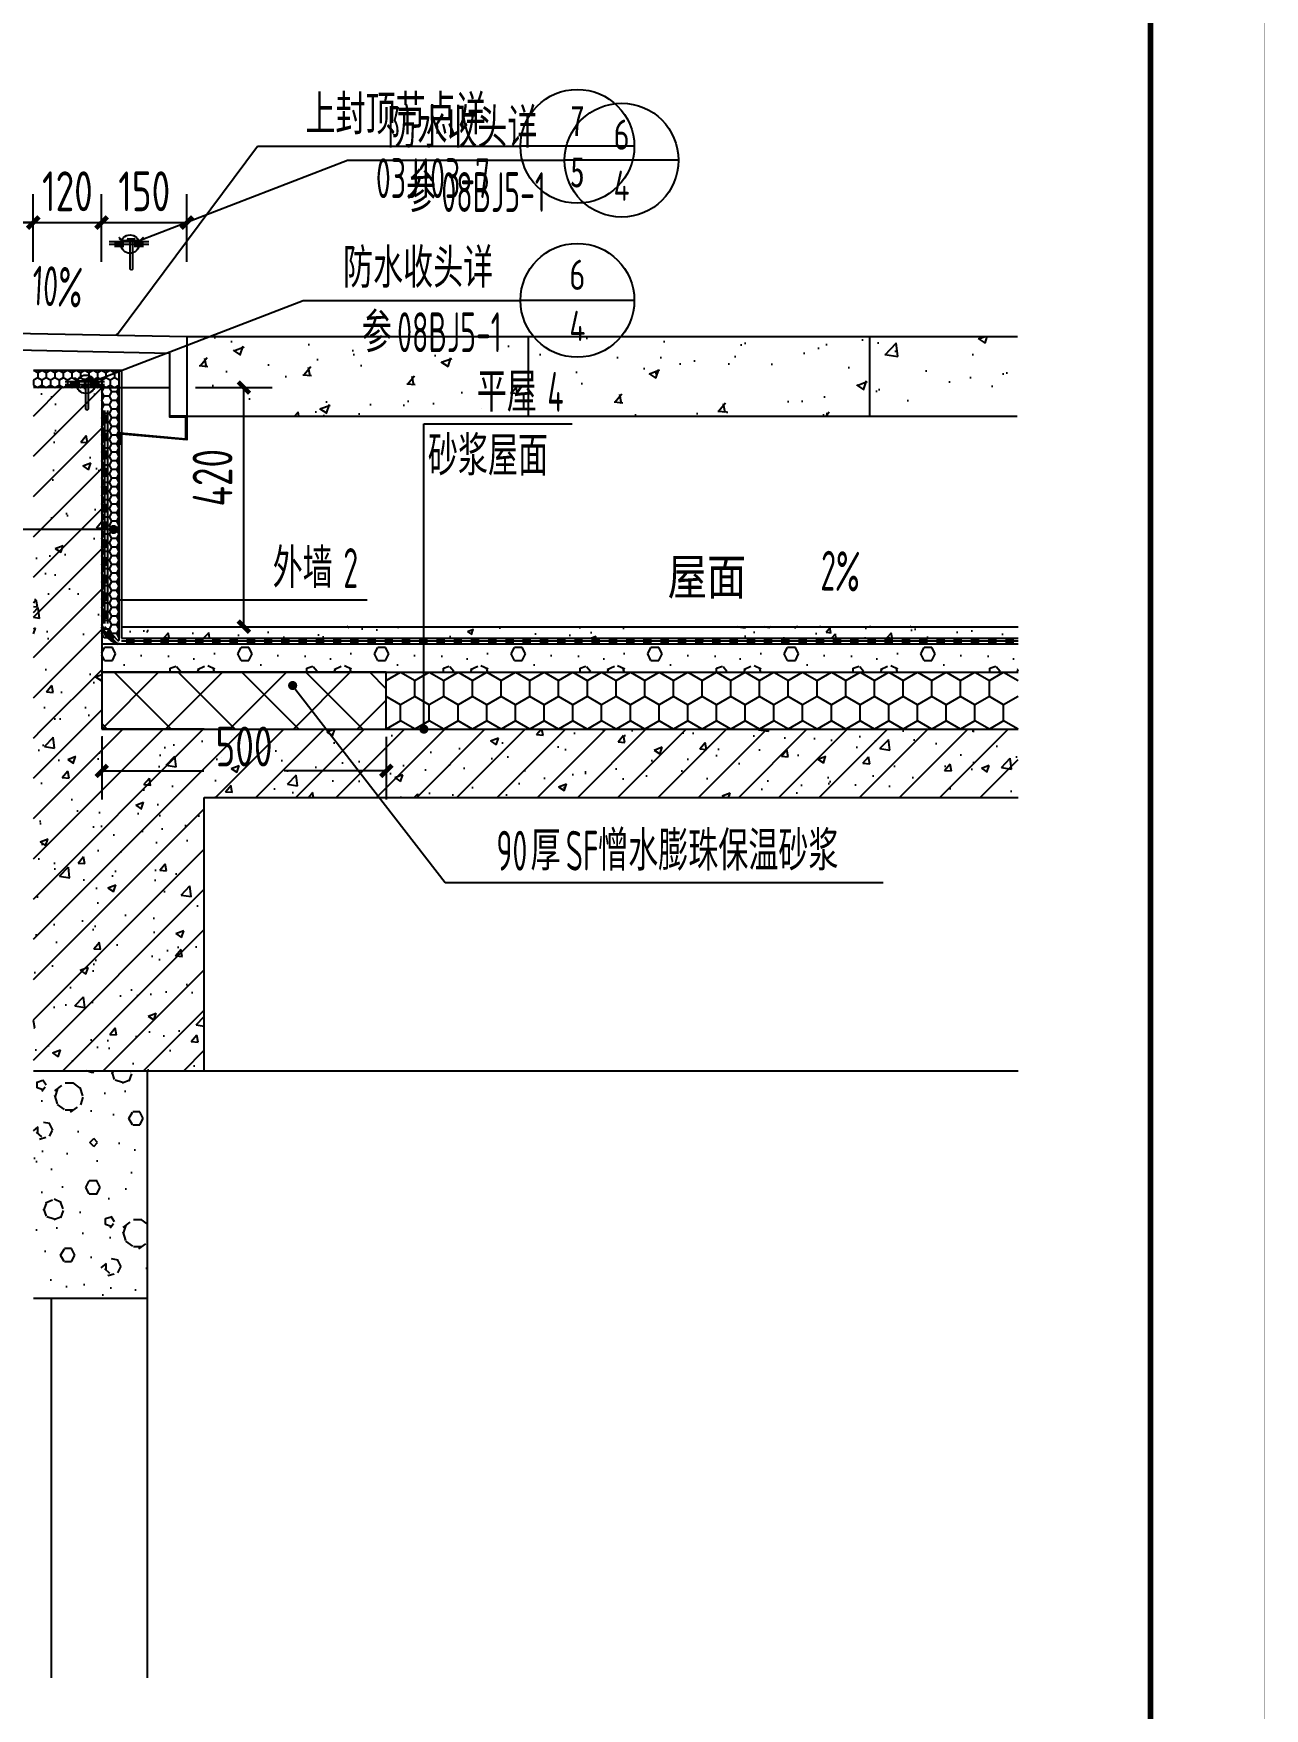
# Model space of a CAD drawing. Extents: x 198753 to 882193, y -399300 to 132460.
# Drawn here: x 388193 to 390356, y -201966 to -199024 of the extents above; entities that cross this region are included whole.
import ezdxf
from ezdxf.enums import TextEntityAlignment as Align

# ---------------------------------------------------------------- set-up
doc = ezdxf.new("R2010")
doc.units = 0
doc.header["$LTSCALE"] = 1000
doc.header["$MEASUREMENT"] = 0
doc.linetypes.add('DASH', pattern=[0.35, 0.25, -0.1])
for name, color, linetype in [('01-标注_尺寸', 124, 'Continuous'), ('01-标注_符号', 200, 'Continuous'), ('02-TEXT_标注', 130, 'Continuous'), ('05-填充_156', 156, 'Continuous'), ('05-填充_天正', 26, 'Continuous'), ('A-0-房间名称', 7, 'Continuous'), ('A-D-玻璃剖线', 130, 'Continuous'), ('A-D-金属剖线', 200, 'Continuous'), ('A-O_屋面', 201, 'Continuous'), ('A-O_防水层', 222, 'Continuous'), ('A-SUR_保温', 222, 'Continuous'), ('A-TECH_结构', 21, 'Continuous'), ('A_STR-砌块墙', 121, 'Continuous'), ('A_STR-砼墙', 51, 'Continuous'), ('A_STR-砼柱', 51, 'Continuous'), ('D_石材', 111, 'Continuous'), ('D_石材E', 114, 'Continuous'), ('构造物', 145, 'Continuous')]:
    doc.layers.add(name, color=color, linetype=linetype)
doc.styles.add('_TCH_DIM', font='ROS1', dxfattribs={"width": 0.8, "bigfont": 'JD'})
doc.styles.add('_TCH_DIM_T3', font='ROS1', dxfattribs={"width": 0.8, "bigfont": 'JD'})
doc.styles.add('_TCH_LABEL', font='STXIHEI.TTF', dxfattribs={"width": 0.75})
doc.styles.add('_TCH_SPACE', font='STXIHEI.TTF', dxfattribs={"width": 0.75, "height": 5})
doc.dimstyles.new('_TCH_ARCH&&20', dxfattribs={"dimtxt": 70, "dimasz": 20, "dimexe": 50, "dimexo": 60, "dimgap": 20, "dimtad": 1, "dimdec": 0, "dimzin": 0, "dimdsep": 46, "dimtxsty": '_TCH_DIM_T3', "dimblk": 'ARCHTICK', "dimcen": 0.09, "dimclrt": 4, "dimazin": 2, "dimtfac": 1, "dimtdec": 0, "dimtix": 1, "dimtmove": 2, "dimatfit": 3, "dimfxl": 0, "dimtolj": 1, "dimtzin": 0, "dimarcsym": 0})
pattern_1 = [(45, (0, 0), (-35.355339, 35.355339), []), (50, (0, 0), (143.452037, -12.550427), [15, -165]), (355, (0, 0), (-27.750267, 150.438427), [12, -132]), (100.4514, (11.95, -1.05), (115.701876, 137.88791), [12.74804, -140.22842]), (46.1842, (0, 40), (213.44821, -33.1038), [22.5, -247.5]), (96.6356, (17.79, 37.24), (186.93254, 194.82357), [19.12206, -210.3426]), (351.1842, (0, 40), (186.93239, 194.82372), [18, -198]), (21, (20, 30), (119.38141, -80.523778), [15, -165]), (326, (20, 30), (48.663066, 145.03001), [12, -132]), (71.4514, (29.95, 23.29), (168.044526, 64.5061), [12.74804, -140.22842]), (37.5, (0, 0), (2.431971, 66.578771), [0, -130.4, 0, -134, 0, -132.5]), (7.5, (0, 0), (52.613907, 78.882342), [0, -76.4, 0, -127.4, 0, -50.5]), (327.5, (-44.6, 0), (106.764487, -4.5109743), [0, -50, 0, -156, 0, -207]), (317.5, (-64.6, 0), (116.637234, 20.020996), [0, -65, 0, -103.6, 0, -147])]

# ---------------------------------------------------------------- blocks, each defined once
blk = doc.blocks.new('图框-A1+1-4')
for points, const_width in [([(0, 0), (1051, 0), (1051, 594), (0, 594)], 0.05), ([(976, 584), (25, 584), (25, 10), (976, 10)], 0.5)]:
    blk.add_lwpolyline(points, close=True, dxfattribs=dict(const_width=const_width))
blk = doc.blocks.new('A$C1C2A6847')
for p, q in [((52, 23.1), (55, 28.3)), ((52, 19.1), (55, 14)), ((55, 28.3), (55, 14))]:
    blk.add_line(p, q)
for points in [[(56, 42.1), (51, 37.1), (51, 5.1), (56, 0.1)], [(56.7, 41.4), (52, 36.7), (52, 26.6)], [(0, 21.1), (2, 23.1), (52, 23.1), (52, 19.1), (2, 19.1), (0, 21.1)], [(52, 25.6), (52, 16.6)], [(52, 15.6), (52, 5.6), (56.7, 0.9)]]:
    blk.add_lwpolyline(points)
for centre, start, end in [((56.4, 41.8), 315, 135), ((52, 26.1), 270, 90), ((52, 16.1), 270, 90), ((56.4, 0.5), 225, 45)]:
    blk.add_arc(centre, 0.5, start, end)
blk = doc.blocks.new('_ArchTick')
at = {"color": 0, "linetype": 'ByBlock', "const_width": 0.4}
blk.add_lwpolyline([(-0.5, -0.5), (0.5, 0.5)], dxfattribs=at)
blk = doc.blocks.new('*D2115')
at = {"layer": '01-标注_尺寸', "color": 0, "lineweight": -2, "transparency": 16777216}
for p, q in [((0, -13.3), (0, -123.3)), ((500, -13.3), (500, -123.3)), ((0, -73.3), (179.6, -73.3)), ((500, -73.3), (320.4, -73.3))]:
    blk.add_line(p, q, dxfattribs=at)
at = {"layer": 'Defpoints', "color": 0, "transparency": 16777216}
for p in [(0, 46.7), (500, 46.7), (500, -73.3)]:
    blk.add_point(p, dxfattribs=at)
at = {"layer": '01-标注_尺寸', "color": 0, "lineweight": -2, "transparency": 16777216, "xscale": 20, "yscale": 20, "zscale": 20, "rotation": 180}
blk.add_blockref('_ArchTick', (0, -73.3), dxfattribs=at)
at = {"layer": '01-标注_尺寸', "color": 0, "lineweight": -2, "transparency": 16777216, "xscale": 20, "yscale": 20, "zscale": 20}
blk.add_blockref('_ArchTick', (500, -73.3), dxfattribs=at)
at = {"layer": '01-标注_尺寸', "color": 4, "transparency": 16777216, "insert": (250, -30.6), "char_height": 70, "attachment_point": 5, "style": '_TCH_DIM_T3'}
blk.add_mtext('\\A1;500', dxfattribs=at)
blk = doc.blocks.new('$LinePat$聚苯板')
at = {"color": 0}
for p, q in [((14.8, -8.6), (0, 0)), ((29.7, 0), (14.8, -8.6)), ((14.8, -8.6), (14.8, -25.7)), ((14.8, -25.7), (0, -34.3)), ((0, -34.3), (0, -51.4)), ((29.7, -34.3), (14.8, -25.7)), ((0, -51.4), (14.8, -60)), ((14.8, -60), (29.7, -51.4))]:
    blk.add_line(p, q, dxfattribs=at)
blk = doc.blocks.new('$LinePat$防水层2')
at = {"color": 0}
blk.add_line((0, 0), (600, 0), dxfattribs=at)
blk.add_solid([(150, 0), (450, 0), (150, -100), (450, -100)], dxfattribs=at)
blk = doc.blocks.new('*D2000')
at = {"layer": '01-标注_尺寸', "color": 0, "lineweight": -2, "transparency": 16777216}
for p, q in [((388477.3, -199645.9), (388612.5, -199645.9)), ((388562.5, -200065.9), (388562.5, -199645.9)), ((388477.3, -200065.9), (388612.5, -200065.9))]:
    blk.add_line(p, q, dxfattribs=at)
at = {"layer": 'Defpoints', "color": 0, "transparency": 16777216}
for p in [(388417.3, -199645.9), (388562.5, -199645.9), (388417.3, -200065.9)]:
    blk.add_point(p, dxfattribs=at)
at = {"layer": '01-标注_尺寸', "color": 0, "lineweight": -2, "transparency": 16777216, "xscale": 20, "yscale": 20, "zscale": 20}
for p, rotation in [((388562.5, -199645.9), 90), ((388562.5, -200065.9), 270)]:
    blk.add_blockref('_ArchTick', p, dxfattribs=dict(at, rotation=rotation))
at = {"layer": '01-标注_尺寸', "color": 4, "transparency": 16777216, "insert": (388507.5, -199804.2), "char_height": 70, "attachment_point": 5, "rotation": 90, "style": '_TCH_DIM_T3'}
blk.add_mtext('\\A1;420', dxfattribs=at)
blk = doc.blocks.new('*D2001')
at = {"layer": '01-标注_尺寸', "color": 0, "lineweight": -2, "transparency": 16777216}
for p, q in [((387942.5, -199425), (387942.5, -199306)), ((388192.5, -199425), (388192.5, -199306)), ((387942.5, -199356), (388192.5, -199356))]:
    blk.add_line(p, q, dxfattribs=at)
at = {"layer": 'Defpoints', "color": 0, "transparency": 16777216}
for p in [(388192.5, -199356), (387942.5, -199485), (388192.5, -199485)]:
    blk.add_point(p, dxfattribs=at)
at = {"layer": '01-标注_尺寸', "color": 0, "lineweight": -2, "transparency": 16777216, "xscale": 20, "yscale": 20, "zscale": 20, "rotation": 180}
blk.add_blockref('_ArchTick', (387942.5, -199356), dxfattribs=at)
at = {"layer": '01-标注_尺寸', "color": 0, "lineweight": -2, "transparency": 16777216, "xscale": 20, "yscale": 20, "zscale": 20}
blk.add_blockref('_ArchTick', (388192.5, -199356), dxfattribs=at)
at = {"layer": '01-标注_尺寸', "color": 4, "transparency": 16777216, "insert": (388067.5, -199301), "char_height": 70, "attachment_point": 5, "style": '_TCH_DIM_T3'}
blk.add_mtext('\\A1;250', dxfattribs=at)
blk = doc.blocks.new('*D2002')
at = {"layer": '01-标注_尺寸', "color": 0, "lineweight": -2, "transparency": 16777216}
for p, q in [((388192.5, -199425), (388192.5, -199306)), ((388312.5, -199425), (388312.5, -199306)), ((388192.5, -199356), (388172.5, -199356)), ((388192.5, -199356), (388312.5, -199356)), ((388312.5, -199356), (388332.5, -199356))]:
    blk.add_line(p, q, dxfattribs=at)
at = {"layer": 'Defpoints', "color": 0, "transparency": 16777216}
for p in [(388312.5, -199356), (388192.5, -199485), (388312.5, -199485)]:
    blk.add_point(p, dxfattribs=at)
at = {"layer": '01-标注_尺寸', "color": 0, "lineweight": -2, "transparency": 16777216, "xscale": 20, "yscale": 20, "zscale": 20}
blk.add_blockref('_ArchTick', (388192.5, -199356), dxfattribs=at)
at = {"layer": '01-标注_尺寸', "color": 0, "lineweight": -2, "transparency": 16777216, "xscale": 20, "yscale": 20, "zscale": 20, "rotation": 180}
blk.add_blockref('_ArchTick', (388312.5, -199356), dxfattribs=at)
at = {"layer": '01-标注_尺寸', "color": 4, "transparency": 16777216, "insert": (388252.5, -199301), "char_height": 70, "attachment_point": 5, "style": '_TCH_DIM_T3'}
blk.add_mtext('\\A1;120', dxfattribs=at)
blk = doc.blocks.new('*D2003')
at = {"layer": '01-标注_尺寸', "color": 0, "lineweight": -2, "transparency": 16777216}
for p, q in [((388312.5, -199425), (388312.5, -199306)), ((388462.5, -199425), (388462.5, -199306)), ((388312.5, -199356), (388462.5, -199356))]:
    blk.add_line(p, q, dxfattribs=at)
at = {"layer": 'Defpoints', "color": 0, "transparency": 16777216}
for p in [(388462.5, -199356), (388312.5, -199485), (388462.5, -199485)]:
    blk.add_point(p, dxfattribs=at)
at = {"layer": '01-标注_尺寸', "color": 0, "lineweight": -2, "transparency": 16777216, "xscale": 20, "yscale": 20, "zscale": 20, "rotation": 180}
blk.add_blockref('_ArchTick', (388312.5, -199356), dxfattribs=at)
at = {"layer": '01-标注_尺寸', "color": 0, "lineweight": -2, "transparency": 16777216, "xscale": 20, "yscale": 20, "zscale": 20}
blk.add_blockref('_ArchTick', (388462.5, -199356), dxfattribs=at)
at = {"layer": '01-标注_尺寸', "color": 4, "transparency": 16777216, "insert": (388387.5, -199301), "char_height": 70, "attachment_point": 5, "style": '_TCH_DIM_T3'}
blk.add_mtext('\\A1;150', dxfattribs=at)
blk = doc.blocks.new('dfsgfdgh')
at = {"transparency": 33554641}
h = blk.add_hatch(dxfattribs=at)
h.set_pattern_fill('ANSI37', color=26, scale=50)
h.set_pattern_definition([(45, (4580, -17100), (-56.1266, 56.1266), []), (135, (4580, -17100), (-56.1266, -56.1266), [])])
h.paths.add_polyline_path([(0, 0), (500, 0), (500, 100), (0, 100)])
at = {"color": 26}
blk.add_lwpolyline([(0, 0), (500, 0), (500, 100), (0, 100)], close=True, dxfattribs=at)
at = {"layer": '01-标注_尺寸'}
dim = blk.add_linear_dim(base=(500, -73.3), p1=(0, 46.7), p2=(500, 46.7), angle=360, dimstyle='_TCH_ARCH&&20', dxfattribs=at)
dim.commit()
dim.dimension.update_dxf_attribs({"geometry": '*D2115', "text_midpoint": (250, -30.6), "dimtype": 161})

msp = doc.modelspace()

# ---------------------------------------------------------------- hatches: boundary and pattern name
at = {"layer": '05-填充_156'}
h = msp.add_hatch(dxfattribs=at)
h.set_pattern_fill('AR-CONC', color=256, scale=100)
h.set_pattern_definition([(50, (147364, 94049.07), (182.18467, -15.939086), [19.05, -209.55]), (355, (147364, 94049.07), (-35.24283, 191.05664), [15.24, -167.64]), (100.451, (147379.18, 94047.74), (146.9425, 175.11669), [16.19, -178.09]), (46.1842, (147364, 94099.87), (271.07904, -42.04233), [28.575, -314.325]), (96.6356, (147386.6, 94096.36), (237.40423, 247.42556), [24.285, -267.135]), (351.184, (147364, 94099.87), (237.4046, 247.42512), [22.86, -251.46]), (21, (147389.4, 94087.17), (151.61488, -102.26552), [19.05, -209.55]), (326, (147389.4, 94087.17), (61.80203, 184.18797), [15.24, -167.64]), (71.4514, (147402.04, 94078.64), (213.41649, 81.92286), [16.19, -178.09]), (37.5, (147364, 94049.067), (3.088603, 84.555039), [0, -165.608, 0, -170.18, 0, -168.275]), (7.5, (147364, 94049.07), (66.819663, 100.180575), [0, -97.028, 0, -161.798, 0, -64.135]), (327.5, (147307.36, 94049.07), (135.590595, -5.728744), [0, -63.5, 0, -198.12, 0, -262.89]), (317.5, (147281.96, 94049.07), (148.12918, 25.42649), [0, -82.55, 0, -131.572, 0, -186.69])])
h.paths.add_polyline_path([(388462.5, -199555.9), (388462.5, -199695.9), (389921.4, -199695.9), (389921.4, -199555.9)])
at = {"layer": '05-填充_天正'}
h = msp.add_hatch(dxfattribs=at)
h.set_pattern_fill('钢筋混凝土', color=256, scale=20, style=0)
h.set_pattern_definition(pattern_1)
h.paths.add_polyline_path([(388192.8, -200245.9), (388312.8, -200245.9), (388312.8, -199645.9), (388192.8, -199645.9)])
h = msp.add_hatch(dxfattribs=at)
h.set_pattern_fill('钢筋混凝土', color=256, scale=20, style=0)
h.set_pattern_definition(pattern_1)
h.paths.add_polyline_path([(388192.8, -200845.9), (388492.8, -200845.9), (388492.8, -200245.9), (388192.8, -200245.9)])
h = msp.add_hatch(dxfattribs=at)
h.set_pattern_fill('钢筋混凝土', color=256, scale=20, style=0)
h.set_pattern_definition(pattern_1)
h.paths.add_polyline_path([(388492.8, -200245.9), (388492.8, -200365.9), (389922.8, -200365.9), (389922.8, -200245.9)])
h = msp.add_hatch(dxfattribs=at)
h.set_pattern_fill('加气混凝土', color=256, scale=20, style=0)
h.set_pattern_definition([(0, (70.8, -73.2), (120, 240), [0, -240]), (0, (-69.6, -105.6), (120, 240), [0, -240]), (0, (8.4, -108), (120, 240), [0, -240]), (0, (93.6, -37.2), (120, 240), [0, -240]), (0, (-6, -120), (120, 240), [0, -240]), (0, (117.6, 114), (120, 240), [0, -240]), (0, (44.4, 94.8), (120, 240), [0, -240]), (0, (82.8, 64.8), (120, 240), [0, -240]), (0, (-112.8, 60), (120, 240), [0, -240]), (0, (4.8, 49.2), (120, 240), [0, -240]), (0, (-40.8, -12), (120, 240), [0, -240]), (0, (-38.4, -102), (120, 240), [0, -240]), (0, (51.6, -111.6), (120, 240), [0, -240]), (0, (117.6, -6), (120, 240), [0, -240]), (0, (-106.8, -43.2), (120, 240), [0, -240]), (0, (-86.4, -2.4), (120, 240), [0, -240]), (0, (7.2, -19.2), (120, 240), [0, -240]), (0, (-26.4, -54), (120, 240), [0, -240]), (0, (-45.6, 25.2), (120, 240), [0, -240]), (0, (-15.6, 115.2), (120, 240), [0, -240]), (0, (-97.2, -93.6), (120, 240), [0, -240]), (0, (34.8, 66), (120, 240), [0, -240]), (0, (-76.8, 69.6), (120, 240), [0, -240]), (0, (-96, 100.8), (120, 240), [0, -240]), (130.601294, (102.857, 38.857), (-599.99999337, 720.00000315), [10.53662, -4414.8444]), (18.434949, (85.714, 43.43), (599.9999978, 239.9999982), [10.8421, -1507.05116]), (90, (85.71, 33.14), (120, 240), [10.28571, -469.71426]), (161.565051, (96, 29.714), (-600.000003, 239.999982), [10.8421, -1507.05116]), (53.130102, (96, 29.714), (120, 240), [11.42857, -1188.5714]), (135, (105.14, -92.57), (-120.000015, 239.999984), [9.69746, -669.12504]), (45, (91.43, -92.57), (120, 239.999999), [9.69746, -669.12504]), (135, (98.286, -99.43), (-120.000015, 239.999984), [9.69746, -669.12504]), (45, (98.286, -99.43), (120, 239.999999), [9.69746, -669.12504]), (116.56505, (-10.29, 68.57), (-2e-05, 479.99999), [12.77753, -255.5506]), (180, (-16, 80), (-120, 240), [13.71429, -226.2857]), (63.43495, (-35.43, 68.57), (1e-06, 480), [12.77753, -255.5506]), (116.56505, (-29.71, 57.14), (-2e-05, 479.99999), [12.77753, -255.5506]), (0, (-29.71, 57.14), (120, 240), [13.71429, -226.2857]), (63.43495, (-16, 57.14), (1e-06, 480), [12.77753, -255.5506]), (107.102728, (80, -12.571), (-359.99998624, 1200.00000194), [15.54454, -6513.161]), (143.972626, (75.429, 2.286), (-2279.9999711, 1679.9999981), [15.54454, -3248.808]), (180, (62.86, 11.43), (-120, 240), [14.85714, -225.14284]), (36.0273733, (35.429, 2.286), (2279.99998315, 1679.9999819), [15.54454, -3248.808]), (71.565051, (30.857, -11.43), (360.000002, 1199.999998), [14.45613, -1503.43712]), (107.102728, (35.429, -26.286), (-359.99998624, 1200.00000194), [15.54454, -6513.161]), (143.972626, (48, -35.429), (-2279.9999711, 1679.9999981), [15.54454, -3248.808]), (0, (48, -35.43), (120, 240), [14.85714, -225.14284]), (36.0273733, (62.857, -35.429), (2279.99998315, 1679.9999819), [15.54454, -3248.808]), (71.565051, (75.43, -26.286), (360.000002, 1199.999998), [14.45613, -1503.43712]), (150.255118, (82.286, 99.43), (-360.0000009, 239.999997), [9.21401, -1925.72784]), (90, (74.29, 94.86), (120, 240), [9.14286, -470.8571]), (29.744881, (74.286, 94.857), (360.0000002, 239.9999989), [9.21401, -1925.72784]), (116.56505, (26.29, -70.86), (-2e-05, 479.99999), [12.77753, -255.5506]), (168.690067, (20.571, -59.429), (-1080.0000008, 239.999994), [11.6549, -2435.8742]), (41.185925, (0, -65.143), (2999.99998182, 2639.99997692), [12.14874, -5090.3208]), (90, (0, -76.57), (120, 240), [11.42857, -468.5714]), (138.814074, (9.143, -84.571), (-2999.99994668, 2640.0000168), [12.14874, -5090.3208]), (16.6992442, (9.143, -84.571), (3959.9999702, 1199.99998743), [11.93178, -4999.415]), (60.945396, (20.571, -81.143), (119.99999968, 239.99999788), [11.76643, -4930.1358]), (109.983106, (-74.286, 29.714), (-600.00000226, 1679.99999555), [13.3768, -5604.879]), (155.556045, (-78.857, 42.286), (-1560.00000595, 719.99998504), [13.8092, -5786.0526]), (24.4439547, (-104, 42.286), (1560.00000078, 719.99999654), [13.8092, -5786.0526]), (70.0168934, (-108.571, 29.714), (600.0000018, 1679.99999583), [13.3768, -5604.879]), (109.983106, (-104, 17.143), (-600.00000226, 1679.99999555), [13.3768, -5604.879]), (160.016893, (-91.429, 12.571), (-600.0000004, 239.9999891), [13.3768, -2795.751]), (19.9831065, (-91.429, 12.571), (599.9999967, 239.9999996), [13.3768, -2795.751]), (70.0168934, (-78.857, 17.143), (600.0000018, 1679.99999583), [13.3768, -5604.879]), (122.005383, (14.857, 8), (-120.0000161, 239.9999877), [10.78169, -2253.3736]), (18.434949, (-1.143, 13.714), (599.9999978, 239.9999982), [10.8421, -1507.05116]), (90, (-1.14, 3.43), (120, 240), [10.28571, -469.71426]), (161.565051, (9.143, 0), (-600.000003, 239.999982), [10.8421, -1507.05116]), (54.4623222, (9.143, 0), (839.9999988, 1199.9999982), [9.83123, -4119.2846]), (116.56505, (-54.86, -50.29), (-2e-05, 479.99999), [12.77753, -255.5506]), (180, (-60.57, -38.86), (-120, 240), [12.57143, -227.42856]), (59.0362434, (-80, -50.286), (120.0000004, 239.9999988), [13.32789, -2785.5288]), (120.963756, (-73.143, -61.714), (-120.0000164, 239.999989), [13.32789, -2785.5288]), (0, (-73.14, -61.71), (120, 240), [12.57143, -227.42856]), (63.43495, (-60.57, -61.71), (1e-06, 480), [12.77753, -255.5506])])
h.paths.add_polyline_path([(388392.8, -200845.9), (388192.8, -200845.9), (388192.8, -201245.9), (388392.8, -201245.9)])
at = {"layer": 'A-SUR_保温'}
h = msp.add_hatch(dxfattribs=at)
h.set_pattern_fill('混凝土', color=26, scale=15)
h.set_pattern_definition([(50, (298787.95, 202057.14), (107.589027, -9.41282), [11.25, -123.75]), (355, (298787.95, 202057.14), (-20.8127, 112.82882), [9, -99]), (100.4514, (298796.91, 202056.36), (86.776407, 103.41593), [9.561029, -105.171317]), (46.1842, (298787.95, 202087.14), (160.086157, -24.827852), [16.875, -185.625]), (96.6356, (298801.29, 202085.07), (140.199406, 146.11768), [14.34154, -157.75695]), (351.1842, (298787.95, 202087.14), (140.19929, 146.11779), [13.5, -148.5]), (21, (298802.95, 202079.64), (89.536058, -60.392834), [11.25, -123.75]), (326, (298802.95, 202079.64), (36.4973, 108.772507), [9, -99]), (71.4514, (298810.41, 202074.61), (126.033394, 48.379575), [9.561029, -105.171317]), (37.5, (298787.95, 202057.14), (1.8239783, 49.934078), [0, -97.8, 0, -100.5, 0, -99.375]), (7.5, (298787.95, 202057.14), (39.4604306, 59.161757), [0, -57.3, 0, -95.55, 0, -37.875]), (327.5, (298754.5, 202057.14), (80.0733654, -3.3832308), [0, -37.5, 0, -117, 0, -155.25]), (317.5, (298739.5, 202057.14), (87.477925, 15.015747), [0, -48.75, 0, -77.7, 0, -110.25])])
h.paths.add_polyline_path([(389922.5, -200085.6), (389922.5, -200065), (388352.8, -200065), (388352.8, -200085.5)])
h = msp.add_hatch(dxfattribs=at)
h.set_pattern_fill('加气混凝土', color=26, scale=20)
h.set_pattern_definition([(0, (419017.77, 197903.94), (120, 240), [0, -240]), (0, (418877.37, 197871.54), (120, 240), [0, -240]), (0, (418955.37, 197869.14), (120, 240), [0, -240]), (0, (419040.57, 197939.94), (120, 240), [0, -240]), (0, (418940.97, 197857.14), (120, 240), [0, -240]), (0, (419064.57, 198091.14), (120, 240), [0, -240]), (0, (418991.37, 198071.94), (120, 240), [0, -240]), (0, (419029.77, 198041.94), (120, 240), [0, -240]), (0, (418834.17, 198037.14), (120, 240), [0, -240]), (0, (418951.77, 198026.34), (120, 240), [0, -240]), (0, (418906.17, 197965.14), (120, 240), [0, -240]), (0, (418908.57, 197875.14), (120, 240), [0, -240]), (0, (418998.57, 197865.54), (120, 240), [0, -240]), (0, (419064.57, 197971.14), (120, 240), [0, -240]), (0, (418840.17, 197933.94), (120, 240), [0, -240]), (0, (418860.57, 197974.74), (120, 240), [0, -240]), (0, (418954.17, 197957.94), (120, 240), [0, -240]), (0, (418920.57, 197923.14), (120, 240), [0, -240]), (0, (418901.37, 198002.34), (120, 240), [0, -240]), (0, (418931.37, 198092.34), (120, 240), [0, -240]), (0, (418849.77, 197883.54), (120, 240), [0, -240]), (0, (418981.77, 198043.14), (120, 240), [0, -240]), (0, (418870.17, 198046.74), (120, 240), [0, -240]), (0, (418850.97, 198077.94), (120, 240), [0, -240]), (130.601294, (419049.831, 198015.997), (-599.99999337, 720.00000315), [10.53662, -4414.8444]), (18.434949, (419032.69, 198020.57), (599.9999978, 239.9999982), [10.8421, -1507.05116]), (90, (419032.69, 198010.28), (120, 240), [10.28571, -469.71426]), (161.565051, (419042.974, 198006.854), (-600.000003, 239.999982), [10.8421, -1507.05116]), (53.130102, (419042.974, 198006.854), (120, 240), [11.42857, -1188.5714]), (135, (419052.12, 197884.57), (-120.000015, 239.999984), [9.69746, -669.12504]), (45, (419038.4, 197884.57), (120, 239.999999), [9.69746, -669.12504]), (135, (419045.26, 197877.71), (-120.000015, 239.999984), [9.69746, -669.12504]), (45, (419045.26, 197877.71), (120, 239.999999), [9.69746, -669.12504]), (116.56505, (418936.69, 198045.71), (-2e-05, 479.99999), [12.77753, -255.5506]), (180, (418930.97, 198057.14), (-120, 240), [13.71429, -226.2857]), (63.43495, (418911.55, 198045.71), (1e-06, 480), [12.77753, -255.5506]), (116.56505, (418917.26, 198034.28), (-2e-05, 479.99999), [12.77753, -255.5506]), (0, (418917.26, 198034.28), (120, 240), [13.71429, -226.2857]), (63.43495, (418930.97, 198034.28), (1e-06, 480), [12.77753, -255.5506]), (107.102728, (419026.974, 197964.568), (-359.99998624, 1200.00000194), [15.54454, -6513.161]), (143.972626, (419022.403, 197979.425), (-2279.9999711, 1679.9999981), [15.54454, -3248.808]), (180, (419009.83, 197988.57), (-120, 240), [14.85714, -225.14284]), (36.0273733, (418982.403, 197979.425), (2279.99998315, 1679.9999819), [15.54454, -3248.808]), (71.565051, (418977.83, 197965.71), (360.000002, 1199.999998), [14.45613, -1503.43712]), (107.102728, (418982.403, 197950.854), (-359.99998624, 1200.00000194), [15.54454, -6513.161]), (143.972626, (418994.974, 197941.711), (-2279.9999711, 1679.9999981), [15.54454, -3248.808]), (0, (418994.97, 197941.7), (120, 240), [14.85714, -225.14284]), (36.0273733, (419009.831, 197941.711), (2279.99998315, 1679.9999819), [15.54454, -3248.808]), (71.565051, (419022.403, 197950.854), (360.000002, 1199.999998), [14.45613, -1503.43712]), (150.255118, (419029.26, 198076.568), (-360.0000009, 239.999997), [9.21401, -1925.72784]), (90, (419021.26, 198072), (120, 240), [9.14286, -470.8571]), (29.744881, (419021.26, 198071.997), (360.0000002, 239.9999989), [9.21401, -1925.72784]), (116.56505, (418973.26, 197906.28), (-2e-05, 479.99999), [12.77753, -255.5506]), (168.690067, (418967.546, 197917.71), (-1080.0000008, 239.999994), [11.6549, -2435.8742]), (41.185925, (418946.974, 197911.997), (2999.99998182, 2639.9999769), [12.14874, -5090.3208]), (90, (418946.97, 197900.57), (120, 240), [11.42857, -468.5714]), (138.814074, (418956.117, 197892.568), (-2999.99994668, 2640.0000168), [12.14874, -5090.3208]), (16.6992442, (418956.117, 197892.568), (3959.9999702, 1199.99998743), [11.93178, -4999.415]), (60.945396, (418967.546, 197895.997), (119.99999968, 239.99999788), [11.76643, -4930.1358]), (109.983106, (418872.688, 198006.854), (-600.00000226, 1679.99999555), [13.3768, -5604.879]), (155.556045, (418868.117, 198019.425), (-1560.00000595, 719.99998504), [13.8092, -5786.0526]), (24.4439547, (418842.974, 198019.425), (1560.00000078, 719.99999654), [13.8092, -5786.0526]), (70.0168934, (418838.403, 198006.854), (600.0000018, 1679.99999583), [13.3768, -5604.879]), (109.983106, (418842.974, 197994.282), (-600.00000226, 1679.99999555), [13.3768, -5604.879]), (160.016893, (418855.546, 197989.711), (-600.0000004, 239.9999891), [13.3768, -2795.751]), (19.9831065, (418855.546, 197989.711), (599.9999967, 239.9999996), [13.3768, -2795.751]), (70.0168934, (418868.117, 197994.282), (600.0000018, 1679.99999583), [13.3768, -5604.879]), (122.005383, (418961.831, 197985.14), (-120.0000161, 239.9999877), [10.78169, -2253.3736]), (18.434949, (418945.83, 197990.854), (599.9999978, 239.9999982), [10.8421, -1507.05116]), (90, (418945.83, 197980.57), (120, 240), [10.28571, -469.71426]), (161.565051, (418956.117, 197977.14), (-600.000003, 239.999982), [10.8421, -1507.05116]), (54.462322, (418956.117, 197977.14), (839.9999988, 1199.9999982), [9.83123, -4119.2846]), (116.56505, (418892.12, 197926.85), (-2e-05, 479.99999), [12.77753, -255.5506]), (180, (418886.4, 197938.28), (-120, 240), [12.57143, -227.42856]), (59.0362434, (418866.974, 197926.854), (120.0000004, 239.9999988), [13.32789, -2785.5288]), (120.963756, (418873.831, 197915.425), (-120.0000164, 239.999989), [13.32789, -2785.5288]), (0, (418873.83, 197915.43), (120, 240), [12.57143, -227.42856]), (63.43495, (418886.4, 197915.43), (1e-06, 480), [12.77753, -255.5506])])
h.paths.add_polyline_path([(389922.8, -200145.9), (389922.8, -200095.9), (388312.8, -200095.9), (388312.8, -200145.9)])

# ---------------------------------------------------------------- linework, layer by layer
at = {"layer": '01-标注_符号'}
for p, q in [((388340.6, -199552.1), (388586.7, -199222)), ((388586.7, -199222), (389048.5, -199222)), ((389248.5, -199222), (389048.5, -199222)), ((388377.7, -199387.9), (388744.7, -199246.4)), ((388744.7, -199246.4), (389126.1, -199246.4)), ((389326.1, -199246.4), (389126.1, -199246.4)), ((388300.1, -199634.1), (388667, -199492.6)), ((388667, -199492.6), (389048.5, -199492.6)), ((389248.5, -199492.6), (389048.5, -199492.6)), ((388878.8, -200245.9), (388878.5, -199709.4)), ((388878.5, -199709.4), (389139.1, -199709.4)), ((388333.4, -199895.1), (387815.9, -199895.1)), ((388344.8, -200018.8), (388548.7, -200018.8)), ((388548.7, -200018.8), (388779.1, -200018.8)), ((388648.2, -200169.2), (388916.2, -200515.4)), ((388916.2, -200515.4), (389686, -200515.4))]:
    msp.add_line(p, q, dxfattribs=at)
for points in [[(388120, -199518.9, 0, 0, 0), (388278.7, -199526.5, 16, 0, 0), (388338.6, -199529.4, 0, 0, 0)], [(389493.5, -200020.4, 0, 0, 0), (389652.1, -200025.6, 16, 0, 0), (389712.1, -200027.5, 0, 0, 0)]]:
    msp.add_lwpolyline(points, format="xyseb", dxfattribs=at)
at = {"layer": '01-标注_符号', "const_width": 8}
for points in [[(388337.4, -199895.1, 1), (388329.4, -199895.1, 1)], [(388645.8, -200166.1, 1), (388650.7, -200172.4, 1)], [(388878.8, -200249.9, 1), (388878.8, -200241.9, 1)]]:
    msp.add_lwpolyline(points, format="xyb", close=True, dxfattribs=at)
at = {"layer": '01-标注_符号'}
for centre, radius in [((389148.5, -199222), 100), ((389226.1, -199246.4), 100), ((388362.5, -199393.7), 16.2), ((389148.5, -199492.6), 100), ((388340, -199552.8), 0.876), ((388284.9, -199640), 16.2)]:
    msp.add_circle(centre, radius, dxfattribs=at)
at = {"layer": 'A-D-玻璃剖线'}
for p, q in [((388223.9, -201245.9), (388223.9, -201912.3)), ((388392.8, -201245.9), (388392.8, -201912.3))]:
    msp.add_line(p, q, dxfattribs=at)
at = {"layer": 'A-D-金属剖线'}
msp.add_lwpolyline([(388347.8, -199745.4), (388345.8, -199745.4), (388345.8, -199725.4), (388460.5, -199735.7), (388460.5, -199697.9), (388432.5, -199697.9), (388432.5, -199695.9), (388462.5, -199695.9), (388462.5, -199737.9), (388347.8, -199727.6), (388347.8, -199745.4)], dxfattribs=at)
at = {"layer": 'A-O_屋面'}
for p, q in [((388347.8, -200065.9), (389922.8, -200065.9)), ((388312.8, -200095.9), (389922.9, -200096)), ((388312.8, -200095.9), (389922.8, -200095.9)), ((388312.8, -200145.9), (389922.8, -200145.9))]:
    msp.add_line(p, q, dxfattribs=at)
msp.add_lwpolyline([(388347.8, -199615.9), (388347.8, -200085.9)], dxfattribs=at)
at = {"layer": 'A-O_防水层'}
msp.add_lwpolyline([(388312.8, -199775), (388312.8, -200060.4, 0.408991), (388347.8, -200095.9), (389922.8, -200095.9)], format="xyb", dxfattribs=at)
at = {"layer": 'A-SUR_保温', "color": 26}
msp.add_line((388342.8, -199615), (388342.8, -200090.4), dxfattribs=at)
at = {"layer": 'A-SUR_保温'}
msp.add_line((388312.8, -199645.9), (388432.5, -199645.9), dxfattribs=at)
msp.add_lwpolyline([(388347.8, -199615.9), (388192.8, -199615.9)], dxfattribs=at)
at = {"layer": 'A-TECH_结构'}
msp.add_lwpolyline([(388492.8, -200845.9), (389922.8, -200845.9)], dxfattribs=at)
at = {"layer": 'A_STR-砌块墙'}
for p, q in [((388392.8, -200845.9), (388392.8, -201245.9)), ((388392.8, -201245.9), (388192.8, -201245.9))]:
    msp.add_line(p, q, dxfattribs=at)
at = {"layer": 'A_STR-砼墙'}
for p, q in [((388312.8, -199645.9), (388192.8, -199645.9)), ((388312.8, -199645.9), (388312.8, -200245.9)), ((388492.8, -200245.9), (389922.8, -200245.9)), ((388492.8, -200365.9), (389922.8, -200365.9))]:
    msp.add_line(p, q, dxfattribs=at)
at = {"layer": 'A_STR-砼柱'}
for p, q in [((388492.8, -200245.9), (388312.8, -200245.9)), ((388492.8, -200845.9), (388492.8, -200365.9)), ((388192.8, -200845.9), (388492.8, -200845.9))]:
    msp.add_line(p, q, dxfattribs=at)
at = {"layer": 'D_石材'}
msp.add_lwpolyline([(387942.8, -200191.6), (387942.8, -199545.9), (388462.5, -199555.9), (388462.5, -199695.9), (388432.5, -199695.9), (388432.5, -199585.9), (387972.8, -199575.9), (387972.8, -200191.5)], dxfattribs=at)
at = {"layer": 'D_石材E'}
for p, q in [((388462.5, -199555.9), (389921.6, -199555.9)), ((389062.5, -199695.9), (389062.5, -199555.9)), ((389662.5, -199695.9), (389662.5, -199555.9)), ((388462.5, -199695.9), (389921.4, -199695.9))]:
    msp.add_line(p, q, dxfattribs=at)

# ---------------------------------------------------------------- block references
at = {"xscale": 20, "yscale": 20, "zscale": 20, "rotation": 270}
msp.add_blockref('图框-A1+1-4', (378475.2, -186253.4), dxfattribs=at)
at = {"layer": 'A-O_防水层', "xscale": -0.05781799467188346, "yscale": 0.05, "zscale": 0.05}
for p in [(388360.7, -199389.7), (388360.7, -199394.7), (388395.4, -199389.7), (388395.4, -199394.7), (388283.1, -199635.9), (388283.1, -199640.9), (388317.8, -199635.9), (388317.8, -199640.9)]:
    msp.add_blockref('$LinePat$防水层2', p, dxfattribs=at)
at = {"layer": 'A-O_防水层', "yscale": 0.05, "zscale": 0.05}
for p, xscale, rotation in [((388317.8, -199685.9), 0.05201141453000067, 270.0000000000445), ((388322.8, -199685.9), 0.05201410492901131, 270.0000000000445), ((388317.8, -199717.1), 0.05201141453000067, 270.0000000000445), ((388322.8, -199717.1), 0.05201410492901131, 270.0000000000445), ((388317.8, -199748.3), 0.05201141453000067, 270.0000000000445), ((388322.8, -199748.3), 0.05201410492901131, 270.0000000000445), ((388317.8, -199779.5), 0.05201141453000067, 270.0000000000445), ((388322.8, -199779.5), 0.05201410492901131, 270.0000000000445), ((388317.8, -199810.7), 0.05201141453000067, 270.0000000000445), ((388322.8, -199810.7), 0.05201410492901131, 270.0000000000445), ((388317.8, -199841.9), 0.05201141453000067, 270.0000000000445), ((388322.8, -199841.9), 0.05201410492901131, 270.0000000000445), ((388317.8, -199873.1), 0.05201141453000067, 270.0000000000445), ((388322.8, -199873.2), 0.05201410492901131, 270.0000000000445), ((388317.8, -199904.3), 0.05201141453000067, 270.0000000000445), ((388322.8, -199904.4), 0.05201410492901131, 270.0000000000445), ((388317.8, -199935.6), 0.05201141453000067, 270.0000000000445), ((388322.8, -199935.6), 0.05201410492901131, 270.0000000000445), ((388317.8, -199966.8), 0.05201141453000067, 270.0000000000445), ((388322.8, -199966.8), 0.05201410492901131, 270.0000000000445), ((388317.8, -199998), 0.05201141453000067, 270.0000000000445), ((388322.8, -199998), 0.05201410492901131, 270.0000000000445), ((388317.8, -200029.2), 0.05201141453000067, 270.0000000000445), ((388322.8, -200029.2), 0.05201410492901131, 270.0000000000445), ((388311.5, -200066.6), 0.0713130014154125, 314.5723964193231), ((388317.5, -200065.6), 0.05952796105698952, 314.5384838319159), ((388347.8, -200085.9), 0.05048300162433799, 359.9982399797228), ((388347.8, -200090.9), 0.05048361993015116, 359.9982399797231), ((388378.1, -200085.9), 0.05048300162433799, 359.9982399797228), ((388378.1, -200090.9), 0.05048361993015116, 359.9982399797231), ((388408.4, -200085.9), 0.05048300162433799, 359.9982399797228), ((388408.4, -200090.9), 0.05048361993015116, 359.9982399797231), ((388438.6, -200090.9), 0.05048361993015116, 359.9982399797231), ((388438.7, -200085.9), 0.05048300162433799, 359.9982399797228), ((388468.9, -200085.9), 0.05048300162433799, 359.9982399797228), ((388468.9, -200090.9), 0.05048361993015116, 359.9982399797231), ((388499.2, -200085.9), 0.05048300162433799, 359.9982399797228), ((388499.2, -200090.9), 0.05048361993015116, 359.9982399797231), ((388529.5, -200085.9), 0.05048300162433799, 359.9982399797228), ((388529.5, -200090.9), 0.05048361993015116, 359.9982399797231), ((388559.8, -200085.9), 0.05048300162433799, 359.9982399797228), ((388559.8, -200090.9), 0.05048361993015116, 359.9982399797231), ((388590.1, -200085.9), 0.05048300162433799, 359.9982399797228), ((388590.1, -200090.9), 0.05048361993015116, 359.9982399797231), ((388620.4, -200085.9), 0.05048300162433799, 359.9982399797228), ((388620.4, -200090.9), 0.05048361993015116, 359.9982399797231), ((388650.7, -200085.9), 0.05048300162433799, 359.9982399797228), ((388650.7, -200090.9), 0.05048361993015116, 359.9982399797231), ((388681, -200085.9), 0.05048300162433799, 359.9982399797228), ((388681, -200090.9), 0.05048361993015116, 359.9982399797231), ((388711.3, -200085.9), 0.05048300162433799, 359.9982399797228), ((388711.3, -200090.9), 0.05048361993015116, 359.9982399797231), ((388741.5, -200090.9), 0.05048361993015116, 359.9982399797231), ((388741.6, -200085.9), 0.05048300162433799, 359.9982399797228), ((388771.8, -200085.9), 0.05048300162433799, 359.9982399797228), ((388771.8, -200090.9), 0.05048361993015116, 359.9982399797231), ((388802.1, -200085.9), 0.05048300162433799, 359.9982399797228), ((388802.1, -200090.9), 0.05048361993015116, 359.9982399797231), ((388832.4, -200085.9), 0.05048300162433799, 359.9982399797228), ((388832.4, -200090.9), 0.05048361993015116, 359.9982399797231), ((388862.7, -200085.9), 0.05048300162433799, 359.9982399797228), ((388862.7, -200090.9), 0.05048361993015116, 359.9982399797231), ((388893, -200085.9), 0.05048300162433799, 359.9982399797228), ((388893, -200090.9), 0.05048361993015116, 359.9982399797231), ((388923.3, -200085.9), 0.05048300162433799, 359.9982399797228), ((388923.3, -200090.9), 0.05048361993015116, 359.9982399797231), ((388953.6, -200085.9), 0.05048300162433799, 359.9982399797228), ((388953.6, -200090.9), 0.05048361993015116, 359.9982399797231), ((388983.9, -200085.9), 0.05048300162433799, 359.9982399797228), ((388983.9, -200090.9), 0.05048361993015116, 359.9982399797231), ((389014.2, -200085.9), 0.05048300162433799, 359.9982399797228), ((389014.2, -200090.9), 0.05048361993015116, 359.9982399797231), ((389044.4, -200090.9), 0.05048361993015116, 359.9982399797231), ((389044.5, -200085.9), 0.05048300162433799, 359.9982399797228), ((389074.7, -200085.9), 0.05048300162433799, 359.9982399797228), ((389074.7, -200090.9), 0.05048361993015116, 359.9982399797231), ((389105, -200085.9), 0.05048300162433799, 359.9982399797228), ((389105, -200090.9), 0.05048361993015116, 359.9982399797231), ((389135.3, -200085.9), 0.05048300162433799, 359.9982399797228), ((389135.3, -200090.9), 0.05048361993015116, 359.9982399797231), ((389165.6, -200085.9), 0.05048300162433799, 359.9982399797228), ((389165.6, -200090.9), 0.05048361993015116, 359.9982399797231), ((389195.9, -200085.9), 0.05048300162433799, 359.9982399797228), ((389195.9, -200090.9), 0.05048361993015116, 359.9982399797231), ((389226.2, -200085.9), 0.05048300162433799, 359.9982399797228), ((389226.2, -200090.9), 0.05048361993015116, 359.9982399797231), ((389256.5, -200085.9), 0.05048300162433799, 359.9982399797228), ((389256.5, -200090.9), 0.05048361993015116, 359.9982399797231), ((389286.8, -200085.9), 0.05048300162433799, 359.9982399797228), ((389286.8, -200090.9), 0.05048361993015116, 359.9982399797231), ((389317.1, -200085.9), 0.05048300162433799, 359.9982399797228), ((389317.1, -200090.9), 0.05048361993015116, 359.9982399797231), ((389347.3, -200090.9), 0.05048361993015116, 359.9982399797231), ((389347.4, -200085.9), 0.05048300162433799, 359.9982399797228), ((389377.6, -200085.9), 0.05048300162433799, 359.9982399797228), ((389377.6, -200090.9), 0.05048361993015116, 359.9982399797231), ((389407.9, -200085.9), 0.05048300162433799, 359.9982399797228), ((389407.9, -200090.9), 0.05048361993015116, 359.9982399797231), ((389438.2, -200085.9), 0.05048300162433799, 359.9982399797228), ((389438.2, -200090.9), 0.05048361993015116, 359.9982399797231), ((389468.5, -200085.9), 0.05048300162433799, 359.9982399797228), ((389468.5, -200090.9), 0.05048361993015116, 359.9982399797231), ((389498.8, -200085.9), 0.05048300162433799, 359.9982399797228), ((389498.8, -200090.9), 0.05048361993015116, 359.9982399797231), ((389529.1, -200085.9), 0.05048300162433799, 359.9982399797228), ((389529.1, -200090.9), 0.05048361993015116, 359.9982399797231), ((389559.4, -200085.9), 0.05048300162433799, 359.9982399797228), ((389559.4, -200090.9), 0.05048361993015116, 359.9982399797231), ((389589.7, -200085.9), 0.05048300162433799, 359.9982399797228), ((389589.7, -200090.9), 0.05048361993015116, 359.9982399797231), ((389620, -200085.9), 0.05048300162433799, 359.9982399797228), ((389620, -200090.9), 0.05048361993015116, 359.9982399797231), ((389650.2, -200090.9), 0.05048361993015116, 359.9982399797231), ((389650.3, -200085.9), 0.05048300162433799, 359.9982399797228), ((389680.5, -200085.9), 0.05048300162433799, 359.9982399797228), ((389680.5, -200090.9), 0.05048361993015116, 359.9982399797231), ((389710.8, -200085.9), 0.05048300162433799, 359.9982399797228), ((389710.8, -200090.9), 0.05048361993015116, 359.9982399797231), ((389741.1, -200085.9), 0.05048300162433799, 359.9982399797228), ((389741.1, -200090.9), 0.05048361993015116, 359.9982399797231), ((389771.4, -200085.9), 0.05048300162433799, 359.9982399797228), ((389771.4, -200090.9), 0.05048361993015116, 359.9982399797231), ((389801.7, -200085.9), 0.05048300162433799, 359.9982399797228), ((389801.7, -200090.9), 0.05048361993015116, 359.9982399797231), ((389832, -200085.9), 0.05048300162433799, 359.9982399797228), ((389832, -200090.9), 0.05048361993015116, 359.9982399797231), ((389862.3, -200085.9), 0.05048300162433799, 359.9982399797228), ((389862.3, -200090.9), 0.05048361993015116, 359.9982399797231), ((389892.6, -200085.9), 0.05048300162433799, 359.9982399797228), ((389892.6, -200090.9), 0.05048361993015116, 359.9982399797231)]:
    msp.add_blockref('$LinePat$防水层2', p, dxfattribs=dict(at, xscale=xscale, rotation=rotation))
at = {"layer": 'A-SUR_保温', "color": 26, "xscale": 0.505181485568187, "yscale": 0.5, "zscale": 0.5}
for p in [(388192.8, -199615.9), (388207.8, -199615.9), (388222.8, -199615.9), (388237.8, -199615.9), (388252.8, -199615.9), (388267.8, -199615.9), (388282.8, -199615.9), (388297.8, -199615.9), (388312.8, -199615.9), (388327.8, -199615.9)]:
    msp.add_blockref('$LinePat$聚苯板', p, dxfattribs=at)
at = {"layer": 'A-SUR_保温', "color": 26}
for p, xscale, yscale, zscale, rotation in [((388342.8, -199661.1), -0.5103307841650809, 0.5, 0.5, 269.9999999875002), ((388342.8, -199676.2), -0.5103307841650809, 0.5, 0.5, 269.9999999875002), ((388342.8, -199691.4), -0.5103307841650809, 0.5, 0.5, 269.9999999875002), ((388342.8, -199706.5), -0.5103307841650809, 0.5, 0.5, 269.9999999875002), ((388342.8, -199721.7), -0.5103307841650809, 0.5, 0.5, 269.9999999875002), ((388342.8, -199736.8), -0.5103307841650809, 0.5, 0.5, 269.9999999875002), ((388342.8, -199752), -0.5103307841650809, 0.5, 0.5, 269.9999999875002), ((388342.8, -199767.1), -0.5103307841650809, 0.5, 0.5, 269.9999999875002), ((388342.8, -199782.3), -0.5103307841650809, 0.5, 0.5, 269.9999999875002), ((388342.8, -199797.4), -0.5103307841650809, 0.5, 0.5, 269.9999999875002), ((388342.8, -199812.6), -0.5103307841650809, 0.5, 0.5, 269.9999999875002), ((388342.8, -199827.7), -0.5103307841650809, 0.5, 0.5, 269.9999999875002), ((388342.8, -199842.9), -0.5103307841650809, 0.5, 0.5, 269.9999999875002), ((388342.8, -199858), -0.5103307841650809, 0.5, 0.5, 269.9999999875002), ((388342.8, -199873.2), -0.5103307841650809, 0.5, 0.5, 269.9999999875002), ((388342.8, -199888.3), -0.5103307841650809, 0.5, 0.5, 269.9999999875002), ((388342.8, -199903.5), -0.5103307841650809, 0.5, 0.5, 269.9999999875002), ((388342.8, -199918.7), -0.5103307841650809, 0.5, 0.5, 269.9999999875002), ((388342.8, -199933.8), -0.5103307841650809, 0.5, 0.5, 269.9999999875002), ((388342.8, -199949), -0.5103307841650809, 0.5, 0.5, 269.9999999875002), ((388342.8, -199964.1), -0.5103307841650809, 0.5, 0.5, 269.9999999875002), ((388342.8, -199979.3), -0.5103307841650809, 0.5, 0.5, 269.9999999875002), ((388342.8, -199994.4), -0.5103307841650809, 0.5, 0.5, 269.9999999875002), ((388342.8, -200009.6), -0.5103307841650809, 0.5, 0.5, 269.9999999875002), ((388342.8, -200024.7), -0.5103307841650809, 0.5, 0.5, 269.9999999875002), ((388342.8, -200039.9), -0.5103307841650809, 0.5, 0.5, 269.9999999875002), ((388342.8, -200055), -0.5103307841650809, 0.5, 0.5, 269.9999999875002), ((388342.8, -200070.2), -0.5103307841650809, 0.5, 0.5, 269.9999999875002), ((388342.8, -200085.3), -0.5103307841650809, 0.5, 0.5, 269.9999999875002), ((388812.8, -200245.9), -1.699246815018713, 1.666666666666667, 1.666666666666667, 180.0000000001683), ((388863.2, -200245.9), -1.699246815018713, 1.666666666666667, 1.666666666666667, 180.0000000001683), ((388913.7, -200245.9), -1.699246815018713, 1.666666666666667, 1.666666666666667, 180.0000000001683), ((388964.1, -200245.9), -1.699246815018713, 1.666666666666667, 1.666666666666667, 180.0000000001683), ((389014.6, -200245.9), -1.699246815018713, 1.666666666666667, 1.666666666666667, 180.0000000001683), ((389065.1, -200245.9), -1.699246815018713, 1.666666666666667, 1.666666666666667, 180.0000000001683), ((389115.5, -200245.9), -1.699246815018713, 1.666666666666667, 1.666666666666667, 180.0000000001683), ((389166, -200245.9), -1.699246815018713, 1.666666666666667, 1.666666666666667, 180.0000000001683), ((389216.4, -200245.9), -1.699246815018713, 1.666666666666667, 1.666666666666667, 180.0000000001683), ((389266.9, -200245.9), -1.699246815018713, 1.666666666666667, 1.666666666666667, 180.0000000001683), ((389317.3, -200245.9), -1.699246815018713, 1.666666666666667, 1.666666666666667, 180.0000000001683), ((389367.8, -200245.9), -1.699246815018713, 1.666666666666667, 1.666666666666667, 180.0000000001683), ((389418.2, -200245.9), -1.699246815018713, 1.666666666666667, 1.666666666666667, 180.0000000001683), ((389468.7, -200245.9), -1.699246815018713, 1.666666666666667, 1.666666666666667, 180.0000000001683), ((389519.1, -200245.9), -1.699246815018713, 1.666666666666667, 1.666666666666667, 180.0000000001683), ((389569.6, -200245.9), -1.699246815018713, 1.666666666666667, 1.666666666666667, 180.0000000001683), ((389620.1, -200245.9), -1.699246815018713, 1.666666666666667, 1.666666666666667, 180.0000000001683), ((389670.5, -200245.9), -1.699246815018713, 1.666666666666667, 1.666666666666667, 180.0000000001683), ((389721, -200245.9), -1.699246815018713, 1.666666666666667, 1.666666666666667, 180.0000000001683), ((389771.4, -200245.9), -1.699246815018713, 1.666666666666667, 1.666666666666667, 180.0000000001683), ((389821.9, -200245.9), -1.699246815018713, 1.666666666666667, 1.666666666666667, 180.0000000001683), ((389872.3, -200245.9), -1.699246815018713, 1.666666666666667, 1.666666666666667, 180.0000000001683)]:
    msp.add_blockref('$LinePat$聚苯板', p, dxfattribs=dict(at, xscale=xscale, yscale=yscale, zscale=zscale, rotation=rotation))
msp.add_blockref('dfsgfdgh', (388312.8, -200245.9), dxfattribs=at)
at = {"layer": '构造物', "linetype": 'DASH', "ltscale": 0.2, "rotation": 90}
for p in [(388385.7, -199439.7), (388308, -199686)]:
    msp.add_blockref('A$C1C2A6847', p, dxfattribs=at)

# ---------------------------------------------------------------- texts
at = {"layer": '02-TEXT_标注', "style": '_TCH_DIM'}
for s, height, width, p in [('上封顶节点详', 69.46, 0.8, (388670.7, -199201)), ('防水收头详', 69.46, 0.8, (388814.3, -199224.2)), ('03J103-7', 70, 0.64, (388794.5, -199313)), ('参', 69.5, 0.8, (388847.4, -199337.4)), ('08BJ5-1', 70, 0.64, (388909.5, -199337.4)), ('防水收头详', 69.46, 0.8, (388736.7, -199470.5)), ('参', 69.5, 0.8, (388769.8, -199583.6)), ('08BJ5-1', 70, 0.64, (388831.9, -199583.6)), ('平屋', 69.46, 0.8, (388971.6, -199688.4)), ('4', 70, 0.64, (389095.7, -199688.4)), ('砂浆屋面', 69.46, 0.8, (388885.9, -199800.4)), ('外墙', 69.46, 0.8, (388613.1, -199997.8)), ('2', 70, 0.64, (388737.2, -199997.8)), ('90', 70, 0.64, (389006.3, -200494.4)), ('厚', 69.5, 0.8, (389066.1, -200494.4)), ('SF', 70, 0.64, (389128.1, -200494.4)), ('憎水膨珠保温砂浆', 69.46, 0.8, (389184.9, -200494.4))]:
    msp.add_text(s, height=height, dxfattribs=dict(at, width=width)).set_placement(p)
at = {"layer": '02-TEXT_标注', "style": '_TCH_LABEL'}
for s, height, width, p, p2 in [('7', 53.4, 0.833574, (389136.1, -199203.6), (389160.9, -199203.6)), ('5', 53.3, 0.859223, (389135.8, -199293.6), (389161.2, -199293.6))]:
    msp.add_text(s, height=height, dxfattribs=dict(at, width=width)).set_placement(p, p2, align=Align.FIT)
at = {"layer": '02-TEXT_标注', "style": '_TCH_DIM'}
for s, p, p2 in [('6', (389212, -199228), (389240.3, -199228)), ('4', (389212, -199317.8), (389240.3, -199317.8)), ('6', (389134.4, -199474.2), (389162.6, -199474.2)), ('4', (389134.4, -199564), (389162.6, -199564))]:
    msp.add_text(s, height=53, dxfattribs=at).set_placement(p, p2, align=Align.FIT)
at = {"layer": '02-TEXT_标注', "style": '_TCH_DIM', "width": 0.64}
for s, rotation, p in [('10%', 357.2334, (388189.3, -199501.2)), ('2%', 358.146, (389575.1, -200002.1))]:
    msp.add_text(s, height=70, rotation=rotation, dxfattribs=at).set_placement(p)
at = {"layer": 'A-0-房间名称', "style": '_TCH_SPACE', "width": 0.8}
msp.add_text('屋面', height=63.25, dxfattribs=at).set_placement((389307.1, -200009.7))

# ---------------------------------------------------------------- dimensions: what is measured, and where the dimension line sits
at = {"layer": '01-标注_尺寸'}
for p1, p2, picture, middle in [((387942.5, -199485), (388192.5, -199485), '*D2001', (388067.5, -199301)), ((388192.5, -199485), (388312.5, -199485), '*D2002', (388252.5, -199301)), ((388312.5, -199485), (388462.5, -199485), '*D2003', (388387.5, -199301))]:
    dim = msp.add_aligned_dim(p1=p1, p2=p2, distance=129, dimstyle='_TCH_ARCH&&20', dxfattribs=at)
    dim.commit()
    dim.dimension.update_dxf_attribs({"geometry": picture, "text_midpoint": middle})
dim = msp.add_linear_dim(base=(388562.5, -199645.9), p1=(388417.3, -200065.9), p2=(388417.3, -199645.9), angle=90, dimstyle='_TCH_ARCH&&20', dxfattribs=at)
dim.commit()
dim.dimension.update_dxf_attribs({"geometry": '*D2000', "text_midpoint": (388507.5, -199804.2), "dimtype": 161})

doc.saveas('drawing.dxf')
